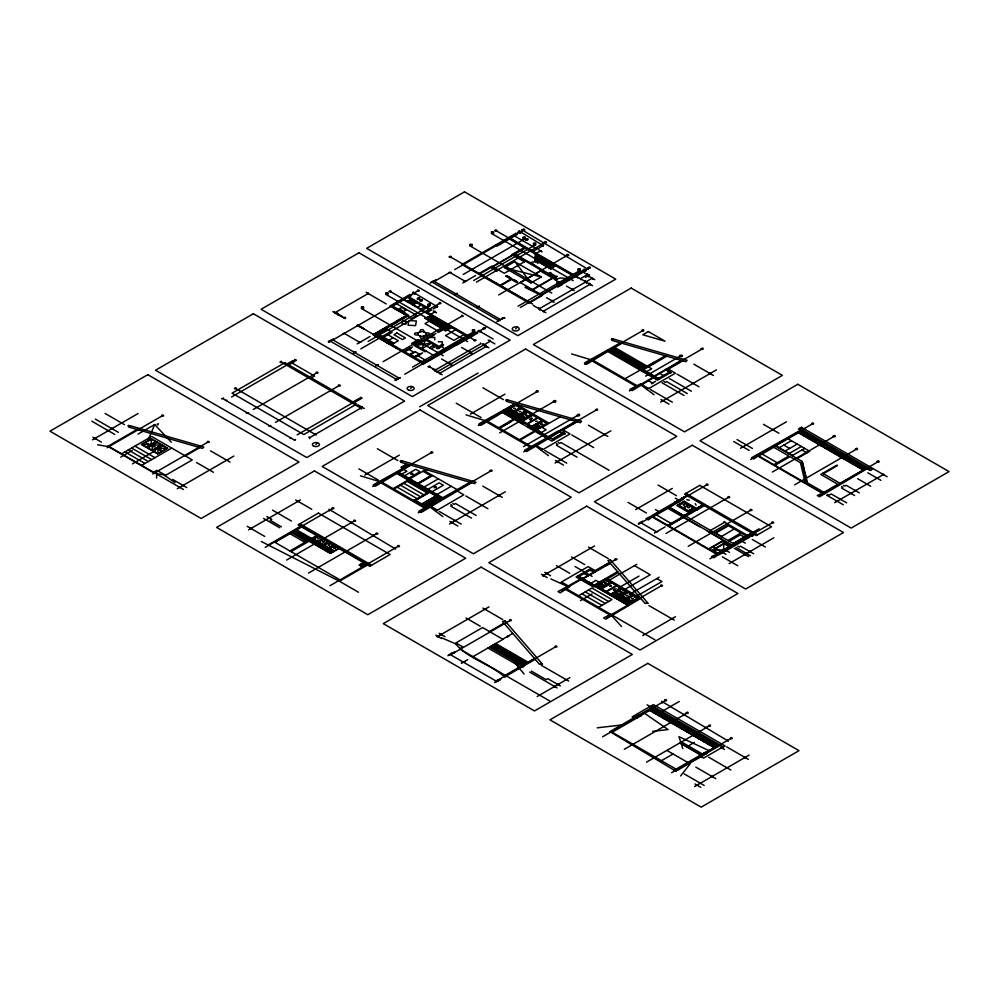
<?xml version="1.0" encoding="UTF-8"?>
<svg xmlns="http://www.w3.org/2000/svg" width="999" height="999" viewBox="0 0 999 999"><rect width="100%" height="100%" fill="white"/><g stroke="black" fill="none" stroke-linecap="round" stroke-linejoin="round"><path stroke-width="1.5" d="M156.581 478.084L156.793 472.689M328.621 549.1L328.459 551.898L332.892 551.56L328.621 549.1L326.111 550.549L330.382 553.009L332.892 551.56M151.373 439.135L151.024 444.318L142.058 444.518L146.366 447.003L155.682 441.62L151.373 439.135L142.058 444.518M152.073 450.287L152.422 445.117L161.388 444.917L157.08 442.432L147.765 447.802L152.073 450.287L161.388 444.917M157.767 453.583L158.117 448.401L167.083 448.201L162.775 445.716L153.459 451.098L157.767 453.583L167.083 448.201M499.85 652.534L500.274 646.515M317.744 542.819L317.545 545.604L321.94 545.242L317.744 542.819L315.259 544.293M323.201 545.966L322.989 548.751L327.397 548.389L323.201 545.966L320.691 547.415L324.887 549.837L327.397 548.389M621.153 596.49L620.953 599.275L625.362 598.925L621.153 596.49L618.643 597.951L622.839 600.374L625.362 598.925M626.573 599.625L626.373 602.409L630.781 602.047L626.573 599.625L624.063 601.073L628.259 603.496L630.781 602.047M724.088 543.718L723.388 549.9L712.824 550.224L724.088 543.718L729.095 546.603L717.831 553.109M312.462 539.772L312.1 542.457L316.458 542.082L312.462 539.772L309.952 541.221L313.948 543.531M508.628 409.453L508.216 412.112L512.824 411.875L508.628 409.453L506.118 410.901L510.314 413.324L512.824 411.875M514.048 412.575L513.636 415.247L518.244 414.997L514.048 412.575L511.538 414.023L515.734 416.458L518.244 414.997M494.567 649.487L495.541 643.793M520.616 416.371L519.867 418.843L524.15 418.419L520.616 416.371L518.106 417.819L521.64 419.867L524.15 418.419M536.188 425.362L535.439 427.834L539.722 427.397L536.188 425.362L533.666 426.81L537.212 428.858L539.722 427.397M599.687 584.103L598.938 586.575L603.221 586.138L599.687 584.103L597.165 585.551L600.699 587.587L603.221 586.138M615.247 593.081L614.497 595.554L618.781 595.129L615.247 593.081L612.737 594.542L616.271 596.578L618.781 595.129M441.908 350.886A5.245 3.034 0 0 0 441.908 346.391L437.674 348.838L436.338 348.064L437.999 347.103L425.499 339.885L421.953 348.663L431.331 343.256L416.108 345.292L434.927 356.156L422.465 363.349M148.414 439.385L154.658 424.525L171.328 442.207M364.623 563.286L364.086 564.26L360.464 565.059L361.576 565.709L365.197 563.623M680.619 775.936L690.034 764.01M315.909 444.555L317.395 442.707M410.651 388.424L412.15 386.576M515.721 328.921L517.22 327.06M128.584 425.237L127.959 425.949L129.196 426.298M400.774 460.489L400.162 461.201L401.386 461.55M506.343 399.538L505.731 400.249L506.955 400.599M611.912 338.586L611.301 339.298L612.524 339.66M525.162 238.286L524.675 237.238L523.051 237.824L527.722 239.41L525.998 239.822L525.749 238.749M580.069 269.992C579.857 267.22 576.236 270.941 580.319 270.254L518.106 306.169M236.239 388.761C236.713 385.889 231.905 389.598 236.239 388.761L316.159 434.965M281.83 362.437C282.168 359.515 277.61 363.349 281.83 362.437L361.75 408.641M420.129 299.737L420.492 300.799L422.177 300.274L417.495 298.689L419.18 298.214L419.493 299.3M429.945 305.344C430.494 302.535 425.736 306.056 430.294 305.544L368.082 341.458M535.514 244.393C535.864 241.583 531.318 245.13 535.864 244.593L473.651 280.507M474.4 331.006C474.825 328.196 470.167 331.68 474.75 331.206L412.537 367.12M474.163 339.91C473.151 342.557 478.946 339.285 474.163 339.91L390.372 291.546M396.715 321.166L401.336 318.968L396.715 321.166M466.471 484.79L470.467 482.48M572.04 423.838L576.448 421.778M677.609 362.887L681.605 360.589M466.895 485.027L470.879 482.729M678.034 363.124L681.181 360.826M467.245 485.227L471.603 482.704L470.104 482.28L418.868 511.226L421.091 512.512L467.245 485.227L466.121 484.577M520.129 440.084L535.139 431.418L551.885 441.083L565.097 433.454L562.362 430.294L577.172 421.765M682.742 360.814L668.006 369.33L670.779 372.527L657.529 380.182L606.93 350.974L608.666 349.975L641.745 369.068M579.083 576.448L589.547 570.367L595.117 571.977L610.302 563.249L609.178 562.599L594.805 570.866L589.31 569.293L576.061 576.947L593.606 587.075L607.504 579.058M609.939 563.036L605.956 564.86L609.527 562.799M92.532 439.822L138.137 413.486M334.865 312.774L368.219 293.519M137.088 429.47L107.58 446.503L97.615 444.767M107.118 447.664L161.95 415.996C166.421 416.683 160.752 413.199 162.063 416.059M138.087 434.09L154.658 424.525M361.638 308.192C361.114 305.394 365.934 308.841 361.288 308.391L443.244 355.706M386.039 294.093C385.764 291.258 390.159 294.842 385.701 294.293L467.657 341.621M470.179 245.579C469.817 242.72 474.25 246.303 469.78 245.754L551.735 293.069M491.608 233.142C491.096 230.344 495.916 233.803 491.271 233.341L573.226 280.669M121.616 453.808L151.636 436.476L192.258 459.927L165.572 475.337L156.88 470.317L153.134 472.49M120.767 457.092L132.243 450.462M221.528 398.788L223.676 398.027M287.125 363.961L292.969 360.589L294.63 361.551L288.798 364.922M231.556 397.003L294.63 360.589C299.113 361.276 293.431 357.792 294.742 360.651M412.425 293.069L413.549 292.42M495.217 245.255L461.863 264.523L529.145 303.034L542.482 295.342L520.379 282.58L540.397 271.016L552.072 277.759M517.819 232.218L519.48 231.268M328.309 341.945L333.404 339.011M430.132 283.167L436.201 279.658M328.746 342.345L417.57 291.059C422.065 291.708 416.483 288.311 417.619 291.096M498.788 319.443L499.925 319.268L434.315 281.393L449.825 272.44L465.384 281.431M454.745 269.593L523.126 230.107C527.572 230.794 522.24 227.273 523.126 230.107M414.086 294.031L415.222 293.381M519.492 233.192L521.153 232.23M393.931 308.042L404.495 314.136M394.205 308.204L395.329 307.555M407.03 301.636L410.989 299.35M410.352 302.972L412.637 301.648L415.01 303.009L412.712 304.345M132.48 463.861L155.307 450.674M399.038 310.989L400.149 310.352M399.388 311.188L400.499 310.552M463.199 274.475L525.399 238.549M412.874 305.007L416.833 302.722M141.671 465.384L171.691 448.052M404.22 313.973L405.332 313.336M417.033 307.417L421.004 305.132M357.192 343.893L370.08 336.451M462.762 282.942L475.649 275.499M478.546 273.826L491.895 266.121L504.32 273.301L524.413 261.788M525.249 246.865L511.9 254.57L524.338 261.75M374.3 334.265L385.489 327.797M386.675 327.272L391.121 324.712M396.928 321.278L401.198 318.818M402.235 318.294L406.68 315.721M375.212 334.141L379.682 331.556M380.631 331.006L385.102 328.421M387.088 327.272L391.121 324.95M391.745 324.425L401.885 318.731M402.659 318.294L406.68 315.959M375.212 334.378L380.207 331.493M380.631 331.256L386.188 328.209M387.088 327.522L391.533 324.95M392.232 324.388L397.053 322.078L392.02 324.263M402.659 318.531L407.105 315.959M375 334.665L374.65 334.066M392.582 324.425L396.853 321.965M492.869 266.683L512.874 255.132M374.088 335.427L408.841 315.359L392.719 306.056L407.654 297.427L429.333 309.94L425.237 312.312L468.044 337.025L442.769 350.986M424.338 307.055L419.892 309.628L424.862 312.487M253.247 409.528L316.308 373.114C320.679 373.838 315.672 370.292 316.308 373.114M353.334 353.184L355.819 351.748M360.814 348.863L439.248 303.584C443.706 304.258 438.311 300.736 439.298 303.609M454.707 294.655L457.192 293.219M476.436 282.118L544.817 242.632C549.313 243.269 543.868 239.872 544.817 242.632M311.313 377.922L314.585 376.036L292.07 363.037M496.79 271.041L497.49 270.642L491.471 267.17L513.711 254.333L553.883 277.522L531.643 290.359L525.661 286.913L524.975 287.312L541.096 295.342M382.492 337.862L392.083 332.317L386.663 329.195L377.073 334.727L392.919 343.881L398.339 340.746L387.912 334.727M504.333 267.582L514.647 261.638M433.229 308.978L437.737 306.381M533.041 251.361L537.137 249.001L514.622 236.001M539.16 247.827L543.668 245.23M152.697 473.976L207.542 442.32C212.138 442.932 206.318 439.622 207.655 442.382M185.352 455.944L199.825 447.577M430.956 314.148L435.464 311.538M536.538 253.197L541.033 250.599M425.399 318.506L430.681 315.459M535.389 255.007L536.251 254.508M387.699 340.871L393.119 337.737M426.785 319.305L432.067 316.258M535.389 256.606L537.637 255.307M428.184 320.105L433.466 317.058M535.252 258.291L539.035 256.106M429.57 320.916L434.852 317.857M535.252 259.902L540.422 256.918M389.997 344.368C392.982 344.705 385.651 343.181 385.139 341.396M107.855 446.341L154.745 473.414L164.96 474.975M430.956 321.715L436.238 318.669M536.525 260.764L541.808 257.717M432.355 322.515L437.637 319.468M537.924 261.563L543.206 258.516M533.803 264.648L514.822 254.171L525.249 248.152L573.613 276.074L562.499 282.492L561.8 282.093M433.741 323.314L439.023 320.267M544.592 259.315L538.111 262.962L537.412 262.562L535.252 260.826L535.252 257.692L534.278 257.692L535.389 257.055L535.389 254.008M435.127 324.126L440.409 321.066M540.696 263.174L545.978 260.127M395.741 347.914L396.853 347.277M436.526 324.925L441.808 321.878M542.095 263.973L547.377 260.926M437.912 325.724L443.194 322.677M543.481 264.772L548.763 261.726M439.298 326.523L444.58 323.476M544.867 265.584L550.149 262.525M275.487 422.365L338.549 385.951C343.082 386.563 337.425 383.166 338.611 385.976M440.696 327.335L445.966 324.275M546.266 266.383L551.535 263.336M375.562 366.021L378.059 364.585M383.054 361.7L461.488 316.421C465.834 317.158 460.664 313.536 461.488 316.421M476.935 307.492L479.433 306.056M498.663 294.955L567.045 255.469C571.69 256.006 565.809 252.722 567.17 255.532M442.082 328.134L447.365 325.087M547.652 267.183L552.934 264.136M443.269 328.821L437.712 332.03L438.399 332.43L443.269 329.62L445.666 331.006L451.648 327.56M408.404 349.35L412.575 346.94M431.805 335.839L435.964 333.429M443.469 328.933L448.751 325.886M549.038 267.982L554.32 264.935M416.108 345.292L425.499 339.885M434.765 339.772L434.765 337.4L429.52 337.55L426.61 339.235L439.11 346.466L442.307 344.131L443.656 344.905L438.374 348.439M444.855 329.732L450.137 326.685M550.424 268.793L555.706 265.734M450.949 327.16L445.666 330.207L424.712 318.107M530.919 282.942L541.233 276.985L515.209 261.963L530.919 282.942L504.895 267.907L541.233 276.985M177.273 488.736L233.866 456.056M409.465 354.558L413.636 352.16L408.941 349.438M455.544 329.807L445.529 335.577L453.871 340.397L463.873 334.615M417.619 355.632L422.627 352.747M426.173 351.099L425.05 351.748L414.31 345.542L433.541 334.44L434.228 334.84L430.631 337.4M532.504 289.573L552.522 278.022M556.793 279.208L554.994 279.77L560.826 283.142L566.808 279.208A7.08 4.083 0 0 0 556.793 279.208L554.57 277.922L557.355 276.323L554.57 277.123L548.738 273.751L550.824 272.54L548.039 273.351L530.531 262.762A5.107 2.947 0 0 1 537.762 262.762M556.78 282.729L558.453 281.768L558.453 282.442M419.967 361.9L421.079 361.263M353.009 401.998L358.853 398.626L359.965 399.263L354.121 402.634M297.165 434.89L360.239 398.476C364.81 399.051 359.116 395.704 360.289 398.501M434.365 355.831L442.07 351.386M448.826 347.889L453.821 345.005M478.034 330.944L479.158 330.294M558.728 284.365L559.715 283.791M582.33 270.729L584.552 269.443M437.412 354.47L439.423 353.321M440.809 352.522L442.432 351.573M443.119 351.186L448.126 348.289M437.837 354.47L442.432 351.823M443.544 351.186L448.126 348.539M449.238 347.889L454.245 345.242M541.371 294.693L561.113 283.304M437.837 354.707L439.835 353.559M441.221 352.759L442.844 351.823M443.544 351.423L448.539 348.539M557.779 285.539L560.027 286.001M404.745 374.225L483.166 328.946C487.537 329.67 482.529 326.111 483.166 328.946M484.003 328.459L485.689 327.485M520.354 307.467L588.736 267.994C593.294 268.606 587.499 265.272 588.848 268.044M560.839 284.603L562.112 284.802M395.03 380.469L400.112 377.535M456.655 344.892L423.576 363.986L372.977 334.777L406.618 315.359L389.935 306.056L409.952 294.493L411.613 295.454L409.041 296.94L431.568 309.94L427.46 312.312L468.881 336.226L475.911 332.168L477.584 333.129L457.205 344.892L456.381 344.418M496.84 321.69L502.909 318.182L505.019 318.057M479.695 331.918L480.831 331.256M501.91 319.093L504.395 317.657M557.642 286.913L561.376 284.752M584.003 271.691L586.226 270.404M222.665 398.613L294.393 440.022L295.404 439.435M585.476 277.322L589.547 274.975M309.39 437.799L362.212 407.305L361.825 406.468M539.173 308.828L592.245 278.197L592.707 279.208M437.187 371.853L490.259 341.208L489.785 340.209M543.344 311.238L590.047 284.278M439.697 373.301L486.388 346.328M419.717 406.743L478.109 373.027M248.551 529.895L300.474 499.912M364.772 475.087L399.35 455.119M470.342 414.135L504.92 394.18M268.194 544.992L300.562 526.311M265.197 547.365L332.18 508.691C336.638 509.365 331.268 505.831 332.23 508.728M274.987 542.357L301.673 526.948M409.328 464.735L373.276 484.902L375.499 486.188L410.814 465.159M514.897 403.783L478.846 423.963L481.068 425.237L515.472 404.732M620.466 342.832L584.415 363.012L586.638 364.298L607.767 351.448M504.133 410.239L514.572 404.22M504.308 410.339L507.654 408.404M508.079 408.166L514.747 404.32M372.689 486.525L431.093 452.809C435.651 453.396 429.87 450.062 431.206 452.872M478.259 425.586L536.975 391.683M584.652 364.16L643.044 330.444M504.832 410.639L515.272 404.62M607.492 351.298L609.015 350.412M516.383 404.208L548.426 422.864L536.313 429.857M609.502 350.449L621.952 343.269M516.458 404.408L505.344 410.939M401.698 474.038L406.918 471.266L403.571 469.343M510.352 413.823L513.698 411.9L508.691 409.003M520.754 407.829L514.085 411.675L509.078 408.791M510.764 414.073L514.11 412.137L519.118 415.022M521.166 408.067L514.497 411.913L519.505 414.81M404.645 475.736L415.759 469.318L419.93 471.715L408.816 478.134M515.084 417.357L526.211 410.939M515.509 417.594L526.623 411.176L514.36 404.096M409.927 478.783L425.949 469.53M393.156 488.673L408.166 480.007L396.628 473.351M498.726 427.734L513.736 419.068L502.197 412.4M426.873 469.805L424.8 471.004L457.23 489.722M393.843 489.085L407.192 481.381L427.21 492.932L414.835 500.074M499.413 428.134L514.423 419.468L534.44 431.019L519.43 439.685M516.545 418.194L527.672 411.775L547.652 423.314M499.9 428.146L511.188 421.615M289.922 550.973L316.608 535.576M291.109 551.585L317.719 536.213M318.182 536.475L313.723 539.048L317.719 541.358M499.7 432.842L553.671 401.685C558.191 402.285 552.684 398.863 553.671 401.685M520.991 420.766L532.117 414.348M521.553 421.079L532.667 414.66M417.757 483.304L430.831 475.761L422.989 471.241M314.011 543.568L316.521 542.107M317.769 541.396L322.227 538.823M418.106 483.504L429.233 477.085M314.011 544.043L317.357 542.107L312.425 539.26M322.652 539.06L317.782 541.87L312.849 539.023M418.456 483.703L432.629 475.524M286.601 560.039L353.858 521.216C358.404 521.79 352.784 518.406 353.908 521.241M314.423 544.28L317.769 542.357M323.077 539.298L318.194 542.12L334.141 551.323M323.389 539.485L318.931 542.057L323.201 544.517L327.66 541.945M527.022 424.238L538.136 417.819M321.94 545.242L319.43 546.69L315.234 544.268M319.43 547.177L322.777 545.242M323.201 545.004L328.072 542.195M424.15 487L438.336 478.821M319.842 547.415L323.201 545.479M323.614 545.242L328.496 542.432M328.808 542.619L324.35 545.179L328.621 547.652L333.079 545.079M531.555 426.86L542.682 420.442M532.117 427.185L543.231 420.766M428.034 489.235L439.16 482.817L443.331 485.227L432.205 491.645M324.85 550.299L328.196 548.376M328.621 548.126L333.491 545.317M325.262 550.549L328.621 548.613M329.033 548.376L333.916 545.566M334.328 545.804L329.87 548.376L334.141 550.836L338.599 548.264M413.449 500.399L414.423 499.837L427.06 507.13M624.999 378.733L653.821 362.4M642.232 369.106L646.528 366.308M653.396 362.649L665.297 355.781M415.184 500.274L426.86 493.531M414.56 501.036L415.247 500.636L426.785 507.292M415.534 500.474L429.57 492.37L441.108 499.025M542.02 427.372L560.214 416.87M647.926 366.221L653.758 362.849M648.551 366.109L653.558 363.211M648.339 366.471L654.183 363.099M643.381 369.767L666.795 356.206M339.023 548.513L330.382 553.496L309.078 541.196M646.515 371.578L651.723 368.806L648.388 366.883M437.075 494.455L451.248 486.276M421.79 504.083L435.826 495.979M523.551 446.615L577.522 415.459C582.08 416.046 576.448 412.649 577.572 415.484M645.616 376.148L680.032 356.268C684.49 356.918 679.183 353.434 680.032 356.268M308.554 573.039L376.099 534.053C380.457 534.777 375.449 531.218 376.099 534.053M548.151 436.688L557.954 431.031L562.187 433.479L552.385 439.135M548.613 436.963L524.438 450.274L526.66 451.56L559.465 431.98M654.32 376.086L681.243 360.377L682.367 361.026M523.763 451.86L596.266 410.002M418.281 512.849L490.771 470.991M572.664 423.713L575.824 421.89M629.42 390.946L701.91 349.101M653.358 377.772L632.23 390.609L630.007 389.323L640.571 383.878L648.738 388.586L675.424 373.176L668.381 369.118M552.709 439.323L563.211 433.266L559.103 430.894L575.674 421.328L576.798 421.978M658.366 378.421L668.731 372.44L665.933 369.218M651.398 383.716L655.581 381.306M565.397 433.766L564.56 433.766M671.278 372.714L670.454 372.714M540.846 449.987L542.395 449.088M646.478 389.098L648.051 388.186M435.739 511.126L463.823 494.817L457.23 491.008M363.386 562.574L359.078 565.059L361.576 566.508L365.884 564.023M363.723 562.774L359.765 565.059L361.576 566.108L365.547 563.823M360.464 565.059L364.073 562.974M329.97 585.714L397.777 546.565C402.185 547.29 396.978 543.756 397.777 546.565M261.263 541.47L339.423 581.231L367.557 564.984M449.5 524.013L505.294 491.795M555.069 463.061L610.864 430.844M660.639 402.11L716.433 369.892M740.509 448.301L786.388 421.815M635.651 509.59L672.315 488.424M437.112 636.838L488.986 606.893M542.682 575.899L594.555 545.941M682.092 498.151L683.716 497.215M683.403 497.552L683.778 496.84M638.274 523.776L642.869 521.116M651.947 515.871L646.116 518.606L648.339 519.892L652.222 516.995L716.72 554.233L711.713 556.48L713.935 557.767L718.668 554.395M676.673 501.76L677.484 501.298L676.773 500.886M681.693 498.701L687.012 495.629M800.486 430.282L751.685 457.654L753.908 458.941L757.791 456.043L822.289 493.281L817.282 495.529L819.505 496.815L867.07 468.718M800.736 429.982L802.909 428.721M638.823 524.1L643.431 521.441M644.293 520.941L706.368 485.102C710.751 485.801 705.569 482.217 706.368 485.102M750.699 459.503L812.774 423.663M667.532 508.166L669.055 507.28M667.807 508.329L653.346 516.683L651.673 515.709L681.418 498.538L683.079 499.5L669.542 507.33M801.598 430.919L775.449 446.016L802.434 461.6L800.486 462.724L789.972 456.655L774.962 465.322M758.765 455.969L775.724 446.178M798.938 433.017L802.085 431.193M802.509 431.443L799.774 433.017L803.109 434.94L805.843 433.366M678.046 505.332L683.878 501.96M778.783 447.939L791.358 440.684M803.109 435.427L806.255 433.603M803.808 435.826L806.955 434.003M807.367 434.253L804.632 435.826L807.966 437.749L810.701 436.176M683.166 508.291L688.998 504.92M784.627 451.311L797.202 444.056M807.966 438.236L811.126 436.413M808.666 438.636L811.812 436.813M812.237 437.062L809.502 438.636L812.836 440.559L815.571 438.986M441.733 637.849L455.606 643.831L456.506 643.306M560.576 583.304L562.15 582.392M688.299 511.251L694.13 507.879M788.798 453.721L801.373 446.453M812.836 441.046L815.983 439.223M681.231 517.257L702.846 504.77M654.395 533.079L665.047 526.923M667.794 525.349L684.752 515.559L734.515 544.28M684.964 515.434L696.078 509.003M703.134 504.932L696.578 508.404M685.814 515.259L695.941 509.415M813.536 441.446L816.683 439.622M773.85 464.672L788.86 456.006L773.775 447.302M668.493 525.749L683.503 517.082L723.95 540.434L708.94 549.1M685.526 515.746L696.64 509.328M817.095 439.86L814.36 441.446L817.706 443.369L820.429 441.795M668.768 525.911L682.117 518.206A1.961 1.136 0 0 1 684.889 518.206L699.625 526.71M685.888 516.208L697.202 509.652M704.245 505.581L697.477 509.815L695.804 508.841M792.132 455.644L804.707 448.389M489.473 631.53L503.908 623.189M447.902 655.706L454.42 651.947M580.194 579.333L558.016 591.57L560.239 592.857L569.692 586.75L561.463 582.005L588.149 566.595L595.179 570.654M452.147 653.895L454.97 652.272M455.631 651.885L509.69 620.679C514.185 621.278 508.753 617.894 509.69 620.679M561.201 590.933L615.259 559.727C619.817 560.352 614.123 556.93 615.372 559.79M583.041 578.733L595.129 571.99M610.302 563.249L606.318 565.546L605.182 564.897M817.706 443.856L820.853 442.033M818.119 444.093L821.265 442.27M665.971 533.454L728.046 497.614C732.467 498.339 727.16 494.817 728.046 497.614M772.377 472.028L834.452 436.188M797.127 458.541L809.714 451.273L788.024 438.761M820.753 445.616L823.913 443.793M821.178 445.854L824.325 444.031M824.737 444.28L822.002 445.854L825.349 447.777L828.071 446.203M591.046 583.354L595.841 580.344L599.175 582.267M825.349 448.264L828.496 446.441M826.036 448.663L829.182 446.84M829.607 447.09L826.872 448.663L830.206 450.586L832.941 449.013M802.771 463.012L801.71 463.623L803.233 464.51M594.168 585.152L617.569 571.64M803.096 464.423L802.035 465.034L803.571 465.921M599.862 582.28L605.694 578.908M600.486 582.155L605.494 579.27M600.274 582.517L606.118 579.145M502.722 639.185L512.649 633.453M595.279 585.801L599.85 583.154L604.507 585.926M600.624 582.717L606.455 579.345M618.306 572.502L607.23 578.896L639.822 597.714M461.351 663.348L467.757 659.652M472.989 656.668L502.997 639.348L482.567 627.547L455.894 642.944L462.912 647.002L459.577 648.925L549.45 700.811M506.905 637.087L508.741 636.026M803.433 465.846L802.372 466.458L803.895 467.332M578.596 595.741L591.932 588.036L611.95 599.587L598.601 607.292M830.206 451.073L833.353 449.25M830.906 451.473L834.053 449.65M803.758 467.257L802.697 467.869L804.22 468.756M834.465 449.9L831.742 451.473L835.077 453.396L837.811 451.823M606.805 581.63L636.813 564.298M804.083 468.668L803.021 469.28L804.557 470.167M804.42 470.079L803.358 470.691L804.882 471.578L803.683 472.115L805.219 472.989M600.062 588.486L611.176 582.067M580.494 600.611L591.982 593.993M600.611 588.811L611.738 582.392M835.077 453.883L838.223 452.06M835.763 454.283L838.923 452.46M839.335 452.697L836.6 454.283L839.934 456.206L842.669 454.632M805.082 472.914L804.02 473.526L805.544 474.413M805.406 474.325L804.345 474.937L805.881 475.824M805.731 475.749L804.682 476.361L806.205 477.235M839.934 456.693L843.094 454.87M606.081 591.97L617.207 585.551M840.359 456.93L843.506 455.107M806.068 477.16L805.007 477.772L806.53 478.658M688.211 546.291L750.286 510.452C754.857 511.013 749.113 507.692 750.336 510.489M794.617 484.865L856.692 449.026M806.393 478.571L805.331 479.183L806.867 480.069M618.144 588.136L639.048 576.073M842.994 458.454L846.141 456.63M714.735 532.867L728.908 524.675L748.688 536.101L752.896 533.666M806.73 479.982L805.669 480.594L807.192 481.481M843.406 458.691L846.565 456.88M715.421 533.266L728.483 525.724L746.465 536.101L733.403 543.643M846.977 457.117L844.242 458.691L847.577 460.614L850.311 459.041M610.626 594.592L621.74 588.174M804.944 482.629L807.055 481.406M611.176 594.904L622.302 588.486M823.401 473.701L837.574 465.522L836.887 465.122L820.766 474.425L837.861 484.29L822.839 492.957M622.589 590.734L650.249 574.762L634.477 565.646M847.577 461.101L850.736 459.278M848.276 461.501L851.423 459.677M851.847 459.927L849.113 461.501L852.447 463.424L855.181 461.85M615.634 597.477L626.748 591.058L605.344 578.708M721.266 536.638L734.19 529.008M616.67 598.076L627.784 591.658L639.01 598.139M617.769 597.926L628.209 591.895M852.447 463.911L855.594 462.087M853.134 464.31L856.293 462.487M856.705 462.737L853.97 464.31L857.304 466.233L860.039 464.66M629.195 594.542L659.19 577.222M708.653 548.938L722.002 541.233A1.961 1.136 0 0 0 722.002 539.622L707.267 531.118M622.777 600.811L626.123 598.876M626.535 598.638L633.179 594.805M727.934 540.484L740.996 532.942M623.189 601.048L626.535 599.125M626.96 598.876L633.591 595.054M711.438 550.536L724.088 543.244L729.919 546.603M857.304 466.72L860.464 464.897M729.27 541.258L740.396 534.84L744.28 537.087L733.166 543.506M858.004 467.12L861.15 465.297M861.575 465.546L858.84 467.12L862.174 469.043L864.909 467.47M634.328 597.514L662 581.543L656.855 578.571M628.196 603.945L638.636 597.914M505.257 675.312L534.453 658.453M610.839 614.36L603.608 617.894L605.831 619.168L640.759 598.364M627.384 604.807L640.022 597.514M747.577 535.452L759.115 528.796M734.715 543.281L744.73 537.499M862.174 469.53L865.321 467.707M497.727 680.219L500.561 678.583M501.223 678.209L555.269 647.002C559.665 647.689 554.433 644.168 555.269 647.002M606.793 617.257L660.839 586.051C665.322 586.65 659.852 583.241 660.839 586.051M735.339 543.156L744.517 537.862M749.837 534.627L750.649 534.165M735.139 543.518L745.142 537.737M862.587 469.767L865.746 467.944M717.27 553.908L730.619 546.203M494.705 682.617L501.111 678.908M506.381 675.948L535.189 659.315M866.233 468.231L840.084 483.329L822.701 473.301M506.655 676.111L504.932 677.11C490.022 663.873 468.456 659.015 455.606 643.831M709.889 558.816L771.965 522.976C776.435 523.613 771.091 520.142 771.965 522.976M819.018 495.816L878.371 461.538M751.173 535.402L751.985 534.94L749.837 533.691M748.688 537.375L754.008 534.315M751.785 535.751L753.021 535.539M750.761 536.5L752.372 535.576M729.108 563.623L773.838 537.787M834.677 502.672L883.353 474.562M537.175 696.528L569.867 677.659M642.744 635.576L675.436 616.708M637.687 715.596L639.522 714.535M637.337 716.033L652.522 707.267L719.305 745.816L704.12 754.595M602.622 736.787L664.697 700.961M609.889 731.63L611.9 732.08M638.586 716.758L653.783 707.991M612.187 732.242L638.798 716.87L637.125 715.908L610.514 731.28L677.784 770.117L704.395 754.745L702.734 753.783L676.123 769.155M639.348 716.558L641.183 715.496M650.099 710.676L654.258 708.266M654.258 713.086L658.428 710.676M654.957 713.486L659.128 711.076M659.702 712.762L679.27 701.473M659.128 715.883L663.299 713.486M659.827 716.295L663.998 713.885M663.998 718.693L668.156 716.295M664.685 719.093L668.855 716.695M668.855 721.503L673.026 719.093M669.28 721.753L673.438 719.342M624.313 749.312L686.388 713.473M672.052 723.351L676.223 720.941M672.464 723.588L676.635 721.178M676.635 725.998L680.806 723.588M677.334 726.398L681.505 723.988M681.505 728.808L685.676 726.398M682.192 729.208L686.363 726.797M686.363 731.618L690.534 729.208M687.062 732.017L691.233 729.607M691.233 734.427L695.404 732.017M691.645 734.665L695.816 732.255M646.54 762.15L708.616 726.31M694.143 736.113L698.313 733.703M694.567 736.35L698.738 733.94M698.738 738.761L702.909 736.35M661.45 760.689L673.064 753.983M699.425 739.16L703.596 736.75M687.025 746.665L688.786 745.654M689.672 745.142L694.355 742.432M703.596 741.57L707.767 739.16M704.295 741.97L708.466 739.56M708.466 744.367L712.637 741.97M709.165 744.779L713.323 742.369M713.323 747.177L717.494 744.779M703.508 753.258L705.344 752.197M713.748 747.427L717.919 745.017M674.525 770.391L676.398 769.317M703.009 753.945L718.194 745.179M671.628 772.714L730.544 738.686C735.064 739.285 729.607 735.901 730.544 738.686M675.636 771.028L677.509 769.954M705.182 754.22L707.017 753.159M723.064 746.865L703.571 758.116L701.073 756.68M694.63 786.563L749.088 755.119M158.529 423.788L157.13 424.2L157.842 425.012M648.214 603.471L646.365 603.121M542.519 664.223L540.684 663.873M448.676 272.615L450.961 272.265M432.617 281.243L433.753 281.069M434.315 281.393L435.452 281.219M430.881 282.242L433.166 281.893M464.248 281.606L466.521 281.256M454.857 294.093L457.13 293.731M477.097 306.93L479.37 306.568M343.107 333.566L345.392 333.216M331.243 339.772L332.38 339.598L399.101 378.122L400.237 377.947M332.942 339.922L334.078 339.747M328.521 341.208L331.443 340.759M501.773 318.356L502.909 318.182M497.602 320.766L499.875 320.417M358.678 342.557L360.951 342.207M353.484 352.61L355.756 352.26M375.724 365.459L377.997 365.097M225.724 400.374L226.86 400.199M397.415 377.972L398.551 377.797M395.242 379.732L398.151 379.283M246.266 413.074L248.539 412.724M268.506 425.911L270.779 425.562M290.197 438.436L291.333 438.261M294.393 440.022L295.529 439.847M681.768 497.864L684.327 497.664M674.862 501.848L678.808 502.46M639.31 522.689L640.446 522.514L656.568 531.818M641.008 522.839L642.145 522.664M655.431 532.005L657.717 531.643M747.926 534.777L749.063 534.59M750.174 535.239L751.31 535.064M750.149 536.051L751.285 535.876M752.709 535.864L749.337 534.752M506.818 636.513L508.553 636.45M451.086 653.246L454.245 653.171M448.588 654.695L451.511 654.245M461.938 662.399L464.847 661.95M497.24 679.894L500.387 679.807M495.292 681.655L498.201 681.206M637.874 715.172L638.885 715.222M638.811 715.184L639.535 715.072M639.335 716.021L640.059 715.908M640.996 715.908L639.997 715.858M633.828 717.507L636.95 718.244M703.696 752.834L704.707 752.884M704.632 752.846L705.369 752.734M705.157 753.683L705.893 753.571M706.83 753.571L705.818 753.533M699.45 755.394L702.572 756.143M597.252 727.809L621.328 725.037M652.734 731.343L668.106 729.57L645.004 713.611M505.419 655.744L515.284 655.182M500.137 652.697L510.551 652.459M517.007 662.437L527.422 662.2M524.4 423.339L521.453 423.339L521.066 421.416L518.119 421.416L517.732 419.48L514.385 419.255L514.398 417.557L511.051 417.332L511.051 415.634L507.717 415.409L507.717 413.711L504.657 413.549L504.383 411.775M491.271 231.98L493.618 231.98L493.618 233.341M525.399 237.188L523.039 237.188L523.039 238.549M525.399 239.91L527.759 239.91L527.759 238.549M535.864 243.232L533.503 243.232L533.503 244.593M469.78 244.393L472.14 244.393L472.14 245.754M536.388 258.316L537.574 257.63M580.319 268.893L577.959 268.893L577.959 270.254M557.28 281.768L558.453 281.768M385.701 292.932L388.049 292.932L388.049 294.293M419.83 298.139L417.47 298.139L417.47 299.5M419.83 300.861L422.19 300.861L422.19 299.5M430.294 304.183L427.934 304.183L427.934 305.544M361.288 307.03L363.648 307.03L363.648 308.391M444.955 328.259L447.302 328.259L447.302 326.898M474.75 329.845L472.39 329.845L472.39 331.206M418.281 332.904L416.258 332.904A1.773 1.024 0 0 0 414.498 333.928A1.773 1.024 0 0 0 416.258 334.952L418.281 334.952M425.736 332.904L427.759 332.904A1.773 1.024 0 0 1 429.533 333.928A1.773 1.024 0 0 1 427.759 334.952L425.736 334.952M438.186 341.745L442.307 341.745L442.307 344.131M679.695 356.468L682.042 356.468L682.042 355.107M553.321 401.885L555.681 401.885L555.681 400.524M513.986 408.416L515.322 408.416M513.711 408.579L515.047 408.579M508.778 411.426L510.114 411.426M508.503 411.576L509.827 411.576M519.13 411.7L520.741 411.538M514.198 414.548L515.534 414.548M513.923 414.71L515.259 414.71M525.574 415.184L526.91 415.184M525.299 415.347L526.635 415.347M577.172 415.659L579.532 415.659L579.532 414.298M520.891 417.857L522.227 417.857M520.616 418.019L521.953 418.019M531.031 418.331L532.367 418.331M530.756 418.494L532.08 418.494M530.294 420.03L531.331 419.43M535.651 421.316L537.262 421.153M541.146 424.175L542.482 424.175M540.871 424.338L542.207 424.338M536.463 426.848L537.787 426.848M536.176 427.01L537.512 427.01M802.721 432.854L804.058 432.854M802.434 433.017L803.77 433.017M807.579 435.664L808.915 435.664M807.304 435.826L808.641 435.826M812.449 438.474L813.785 438.474M812.175 438.636L813.498 438.636M817.307 441.283L818.643 441.283M817.032 441.446L818.368 441.446M147.04 443.668L148.376 443.668M146.766 443.818L148.089 443.818M824.674 445.854L826.285 445.691M153.571 446.466L154.907 446.466M153.297 446.628L154.633 446.628M829.819 448.501L831.156 448.501M829.545 448.663L830.881 448.663M159.69 449.925L161.026 449.925M159.415 450.087L160.739 450.087M834.402 451.473L836.013 451.311M839.547 454.12L840.883 454.12M839.272 454.283L840.609 454.283M847.189 458.529L848.526 458.529M846.915 458.691L848.251 458.691M852.06 461.338L853.383 461.338M851.772 461.501L853.109 461.501M856.917 464.148L858.253 464.148M856.643 464.31L857.979 464.31M404.27 466.433L405.606 466.433M403.996 466.595L405.332 466.595M861.787 466.958L863.124 466.958M861.5 467.12L862.836 467.12M410.926 474.35L410.926 473.264L412.812 473.264M434.315 487.862L434.315 486.775L436.201 486.775M683.416 504.657L684.752 504.657M683.141 504.807L684.477 504.807M688.186 507.405L689.522 507.405M687.911 507.567L689.248 507.567M317.507 538.886L319.118 538.723M312.799 541.296L314.136 541.296M312.525 541.458L313.848 541.458M322.989 541.733L324.325 541.733M322.714 541.895L324.051 541.895M318.344 544.492L319.68 544.492M318.069 544.655L319.405 544.655M328.421 544.855L329.745 544.855M328.134 545.017L329.47 545.017M323.801 547.652L325.137 547.652M323.526 547.802L324.862 547.802M333.941 548.051L335.277 548.051M333.666 548.214L335.002 548.214M328.983 550.961L330.594 550.799M362.612 563.985L363.948 563.985M362.337 564.148L363.673 564.148M604.645 582.904L605.981 582.904M604.37 583.066L605.694 583.066M599.949 585.589L601.286 585.589M599.675 585.751L601.011 585.751M610.089 586.051L611.425 586.051M609.815 586.213L611.151 586.213M614.71 589.048L616.333 588.886M613.386 590.072L614.422 589.485M620.204 591.895L621.54 591.895M619.929 592.057L621.266 592.057M615.521 594.58L616.858 594.58M615.247 594.73L616.583 594.73M626.448 595.504L627.784 595.504M626.173 595.654L627.509 595.654M621.765 598.176L623.101 598.176M621.478 598.339L622.814 598.339M631.868 598.626L633.204 598.626M631.593 598.788L632.929 598.788M627.185 601.311L628.521 601.311M626.897 601.46L628.234 601.46M653.87 710.514L655.207 710.514M653.596 710.676L654.932 710.676M658.466 713.486L660.077 713.323M663.598 716.133L664.934 716.133M663.324 716.295L664.66 716.295M668.468 718.943L669.805 718.943M668.194 719.093L669.53 719.093M676.248 723.426L677.584 723.426M675.973 723.588L677.31 723.588M680.831 726.398L682.442 726.236M685.976 729.045L687.312 729.045M685.701 729.208L687.037 729.208M690.559 732.017L692.17 731.855M698.351 736.188L699.675 736.188M698.064 736.35L699.4 736.35M703.209 738.998L704.545 738.998M702.934 739.16L704.27 739.16M708.079 741.807L709.415 741.807M707.791 741.97L709.128 741.97M712.936 744.617L714.273 744.617M712.662 744.779L713.998 744.779M658.641 378.571L655.581 378.421L655.294 376.648L652.247 376.486L651.96 374.725L648.9 374.563L648.626 372.802L645.566 372.639L645.254 370.891L642.195 370.729L641.97 369.293M547.789 436.8L544.73 436.638L544.455 434.877L541.396 434.715L541.108 432.942L538.061 432.779L537.774 431.019L534.715 430.856L534.403 429.108L531.356 428.958L531.068 427.185L528.009 427.023L527.734 425.262M442.22 497.752L439.16 497.589L438.886 495.816L435.826 495.666L435.539 493.893L432.492 493.731L432.205 491.97L429.145 491.808L428.833 490.059L425.786 489.897L425.499 488.136L422.44 487.974L422.165 486.213L419.105 486.051L418.831 484.29L415.884 484.29L415.497 482.355L412.55 482.367L412.162 480.432L408.816 480.207L408.828 478.509L405.482 478.284L405.494 476.585L402.147 476.361L402.147 474.662L399.101 474.5L398.813 472.727M588.873 582.105L585.814 581.942L585.539 580.169L582.479 580.019L582.205 578.246L579.145 578.084L578.871 576.323M594.954 585.938L592.457 585.814L592.182 584.04L589.16 583.866L588.848 582.117M686.725 499.762L689.41 500.199M534.89 247.702L538.748 248.726M571.628 353.933L591.083 359.802M466.058 414.885L485.514 420.754M360.489 475.836L379.945 481.693M550.924 578.983L567.744 586.513M708.878 750.561L678.958 736.65L682.816 748.601M674.263 620.117L648.888 605.569M568.693 681.068L541.321 665.359M450.374 256.893L532.667 304.083M543.094 245.554L518.918 230.931M583.741 272.49L588.798 275.412L588.286 274.313M594.78 279.658L588.111 275.811L588.611 276.898M538.811 249.962L542.145 251.885M510.514 238.361L574.45 275.274L581.505 271.204L583.179 272.165L562.774 283.941L561.113 282.979M576.685 276.561L592.544 285.726M495.941 230.594L577.959 277.934M509.403 238.998L524.138 247.515M536.388 257.63L553.458 267.482M535.252 260.027L551.123 269.193M550.124 272.952L555.968 276.323M552.772 278.159L555.269 279.608M566.533 286.114L574.2 290.534M693.88 364.198L713.411 375.474M874.063 469.193L887.137 476.748M799.799 428.271L871.515 469.68M677.247 362.674L678.383 363.324M798.451 432.742L863.086 470.054M867.831 472.789L880.906 480.344M546.578 297.702L554.183 302.098M493.643 267.994L497.727 270.354M506.68 275.524L510.851 277.934M513.536 279.47L517.707 281.88M526.098 286.725L530.257 289.136M676.997 374.088L699.025 386.813M763.448 424.325L778.895 433.241M857.617 478.696L870.691 486.238M496.715 271.004L490.784 267.57L479.932 273.826L499.962 285.389L510.801 279.133L505.569 276.111L506.256 275.712L517.382 282.13L516.683 282.53L511.451 279.508L500.611 285.764L529.145 302.235M653.146 362.5L654.52 363.299M801.922 449.987L806.93 452.884M647.302 365.859L648.726 366.683M669.355 378.509L691.383 391.221M614.697 347.452L646.952 366.059M659.178 373.114L663.286 375.487M783.928 445.129L789.622 448.426M613.873 347.927L646.116 366.546M613.036 348.414L645.279 367.033M612.2 348.888L644.442 367.507M611.363 349.375L643.618 367.994M687.312 393.569L666.62 381.618L665.259 382.405L663.935 381.63M859.265 492.844L846.19 485.289L844.829 486.076L843.506 485.314M533.229 305.407L545.854 312.687M610.539 349.85L642.782 368.469M776.285 446.016L792.544 455.407M641.957 368.943L659.465 379.058M608.466 350.087L641.545 369.193M801.373 462.212L802.909 463.099M661.987 382.754L684.015 395.479M841.558 486.438L842.881 487.2L841.533 487.987L854.607 495.529M648.363 380.656L652.534 383.067M650.324 389.498L672.339 402.21M737.05 439.572L752.484 448.489M762.112 454.046L777.185 462.749M846.665 502.859L831.205 493.943L828.933 495.254L827.609 494.493M805.993 482.017L823.9 492.345M591.645 359.478L637.237 385.801M661.013 399.525L669.005 404.145M733.703 441.496L749.15 450.412M757.242 455.082L823.963 493.606M826.548 495.104L843.318 504.782M591.708 360.726L636.188 386.401M432.03 282.068L498.738 320.592M437.175 306.705L412.987 292.083M478.596 330.619L493.169 339.036M488.249 340.06L494.917 343.906M433.229 310.901L436.563 312.837M482.217 343.931L488.898 347.777M403.696 299.712L420.379 309.34M427.472 316.808L447.302 328.259M396.603 303.808L416.833 315.484L411.551 318.531L406.343 315.522M400.437 310.826L404.57 313.211M399.6 310.664L404.77 313.661M394.98 308.154L399.463 310.751M394.692 308.316L399.175 310.914M366.183 292.332L386.251 303.933M461.638 347.452L472.215 353.559M453.471 344.805L454.582 345.442M588.436 425.224L607.842 436.426M401.898 318.094L402.997 318.731M401.336 318.419L402.447 319.056M449.45 348.251L447.914 348.176L448.751 348.651M396.503 321.203L397.614 321.84M396.166 321.403L397.265 322.04M571.69 423.626L572.814 424.275M433.254 345.417L435.202 346.528M443.743 351.548L441.57 351.086L443.057 351.948M432.742 345.704L434.69 346.828M685.901 493.381L757.617 534.79M391.333 324.188L392.432 324.825M390.771 324.513L391.883 325.15M437.075 354.27L438.186 354.907L436.363 355.969L436.913 356.281M724.1 521.903L727.722 523.988M386.326 327.085L387.437 327.722M441.62 359.003L452.197 365.11M563.049 429.895L570.042 433.928L543.081 449.488L535.002 444.817M571.703 434.89L593.718 447.602M658.041 485.052L676.46 495.679M752.322 539.485L765.396 547.027M385.289 327.684L386.401 328.321M385.077 328.047L385.776 328.446M683.466 501.723L694.555 508.129M537.799 418.019L541.982 420.442L531.768 426.336L527.584 423.926M688.586 505.157L693.368 507.929L688.361 510.814L683.578 508.054M744.38 537.3L745.491 537.937M675.249 498.126L679.357 500.499M482.904 387.787L503.371 399.6M380.07 330.931L380.769 331.331L379.657 331.168M741.695 541.058L745.316 543.144M529.47 418.956L531.331 420.03M677.622 505.094L688.711 511.488M417.944 355.844L426.698 360.901M507.904 408.067L508.591 408.466M520.991 415.621L525.449 418.194M536.563 424.612L541.008 427.185M507.48 408.304L508.179 408.703M520.579 415.871L525.024 418.431M536.151 424.85L540.596 427.422M378.184 334.091L394.031 343.231M374.088 334.141L404.071 351.448L410.139 347.939L410.839 348.351L404.77 351.848L414.123 357.255L420.192 353.746L420.891 354.146L414.822 357.654L423.576 362.712M396.64 347.402L395.941 347.802M420.866 361.388L420.167 361.788M423.364 362.824L422.677 363.224M359.528 326.136L364.485 328.996M374.85 334.977L379.57 337.699M380.132 338.024L385.139 340.921M385.552 341.159L390.559 344.043M390.971 344.293L396.541 347.502M421.079 361.663L422.814 362.662M609.128 470.329L561.051 442.569L559.69 443.356L558.366 442.582M753.696 553.796L740.621 546.241L739.26 547.027L737.936 546.253M336.963 313.349L342.932 316.783M358.529 325.786L373.526 334.453M374.837 335.214L379.021 337.625M380.244 338.324L384.503 340.796M385.664 341.458L389.935 343.918M391.183 344.643L395.454 347.115M421.079 361.9L422.427 362.687M430.694 367.457L435.239 370.092L434.852 369.243M359.116 326.373L364.073 329.233M374.438 335.227L379.158 337.949M379.707 338.261L384.715 341.159M390.559 344.53L396.116 347.739M420.654 361.9L422.39 362.912M734.377 543.081L735.489 543.718M503.933 410.114L515.771 416.958M517.232 417.807L521.678 420.367M532.804 426.785L537.25 429.358M332.817 311.601L342.37 317.108M432.642 369.23L442.195 374.737M504.32 411.138L536.538 429.732M684.752 515.309L686.101 516.083M721.54 536.475L715.559 533.179M504.145 411.276L553.821 439.96M668.706 506.843L684.278 515.834M668.493 506.968L684.065 515.946M556.418 443.706L557.742 444.48L556.393 445.254L577.085 457.205M735.988 547.377L750.386 555.694M666.97 507.842L682.542 516.833M681.143 517.644L681.83 518.044M722.277 541.396L730.893 546.366L747.577 536.738L748.963 537.537L719.218 554.707L717.557 553.746M734.327 548.351L748.726 556.655M509.84 421.316L510.539 421.715M655.394 509.59L659.502 511.963M725.311 549.962L729.407 552.322M344.255 333.391L359.815 342.382M714.035 547.514L725.898 554.358M544.755 450.449L566.77 463.161M656.393 514.91L671.128 523.414M712.412 549.974L718.244 553.346M456.218 403.184L481.118 417.57M486.076 420.429L531.668 446.753M555.444 460.477L563.436 465.084M628.021 502.385L646.44 513.011M651.673 516.033L718.393 554.557M722.302 556.818L737.749 565.734M486.138 421.665L530.619 447.352M329.982 340.984L396.703 379.508M357.967 404.857L364.298 408.516M482.742 486.101L502.272 497.377M588.486 547.152L608.304 558.591M465.859 495.991L487.887 508.703M571.49 556.967L584.702 564.597M428.883 476.885L429.582 477.285M616.858 585.751L621.053 588.174L610.839 594.068L606.643 591.645M409.003 466.208L405.944 464.448L400.936 467.332L403.996 469.105M377.335 448.726L397.802 460.551M575.037 566.533L592.107 576.386M613.386 589.485L615.247 590.559M599.512 582.067L600.899 582.867M410.926 473.264L413.012 474.463M434.315 486.775L436.401 487.974M584.19 573.613L588.249 575.961M615.634 592.345L620.079 594.904M621.54 595.754L631.955 601.773M599.65 583.591L604.095 586.163M615.209 592.582L619.655 595.154M621.116 595.991L631.543 602.01M476.173 515.472L455.482 503.521L454.12 504.295L452.797 503.533M596.291 585.526L600.749 588.099M611.863 594.517L616.308 597.077M617.357 597.689L628.546 604.145M398.576 472.227L443.044 497.902M577.996 575.824L627.822 604.52M595.142 586.201L628.483 605.444M594.929 586.313L628.271 605.569M450.849 504.657L452.172 505.419L450.824 506.206L471.516 518.156M556.468 565.634L569.692 573.264M434.89 496.528L440.172 499.575M433.878 497.102L439.16 500.149M426.511 493.331L427.21 493.731M432.867 497.689L438.149 500.736M431.855 498.264L437.137 501.323M430.856 498.851L436.138 501.898M403.858 483.304L423.901 494.88M588.598 589.959L608.616 601.523M429.845 499.438L435.127 502.485M428.833 500.012L434.115 503.059M427.834 500.599L433.116 503.646M400.524 485.227L420.567 496.803M585.264 591.895L605.282 603.446M426.823 501.173L432.105 504.233M425.811 501.76L431.093 504.807M424.812 502.347L430.094 505.394M437.212 510.189L430.894 506.53L437.212 510.264M397.177 487.15L417.232 498.726M429.433 505.769L430.544 506.418M439.185 511.401L461.201 524.113M544.742 572.34L550.574 575.711M581.93 593.818L601.947 605.369M423.801 502.922L429.083 505.969M422.789 503.508L428.072 506.555M358.916 468.918L378.246 480.069M380.507 481.381L426.098 507.692M449.875 521.428L457.867 526.036M541.396 574.263L547.227 577.634M566.358 588.686L611.95 614.997M612.225 615.159L655.019 639.872M380.569 482.617L425.05 508.304M565.322 589.285L609.79 614.959M726.71 746.89L748.351 759.39M210.514 450.836L230.045 462.1M295.629 499.975L311.75 509.278M482.917 608.104L502.734 619.542M651.623 705.619L723.338 747.027L725.137 745.991L653.421 704.582L632.13 716.87L633.791 717.831M647.115 704.807L651.223 707.167M720.391 747.102L724.487 749.475M649.612 710.389L714.023 747.589M708.741 757.254L730.843 770.017M681.518 741.957L702.647 754.158M196.603 462.562L213.474 472.302M466.021 617.994L480.232 626.198M680.132 742.756L700.986 754.794M679.795 742.956L700.649 754.994M299.9 523.801L371.628 565.197M298.676 524.512L370.392 565.909M105.107 413.461L124.425 424.625M272.527 510.127L291.408 521.028M495.704 643.556L527.984 662.187M494.867 644.043L527.147 662.674M296.666 529.845L311.601 538.461M317.645 542.282L333.728 551.56M494.03 644.517L526.323 663.161M295.829 530.319L310.764 538.948M493.206 645.004L525.486 663.636M294.992 530.806L309.927 539.423M492.37 645.479L524.65 664.123M294.156 531.281L309.091 539.91M491.533 645.966L523.813 664.597M266.883 516.508L271.778 519.33L270.117 520.292L281.393 526.81M293.319 531.768L308.266 540.397M560.377 685.951L547.789 678.683L546.128 679.645L531.356 671.116M490.696 646.44L522.976 665.084M292.495 532.255L307.43 540.871M95.367 419.081L118.369 432.355M490.01 646.852L522.29 665.484M489.722 647.015L522.002 665.646M523.114 666.296L523.726 666.645L521.228 667.382M291.658 532.729L306.593 541.358M666.87 750.411L687.724 762.449M695.853 767.145L715.833 778.683M263.549 518.431L279.72 527.772M289.985 533.691L304.92 542.32M487.987 648.014L520.267 666.645M529.682 672.077L557.042 687.874M91.758 421.166L114.748 434.44M134.965 446.103L155.007 457.679M131.618 448.027L151.673 459.602M128.284 449.962L148.339 461.538M684.178 773.888L704.17 785.426M124.95 451.885L145.005 463.461M172.652 479.42L186.813 487.599M439.173 633.291L445.005 636.663M674.8 770.554L676.198 771.353M694.992 783.978L700.823 787.349M92.907 437.237L101.411 442.145M108.279 446.103L153.546 472.24M157.605 474.587L183.479 489.522M247.19 526.311L264.723 536.426M273.876 541.708L340.871 580.394M435.826 635.214L441.658 638.586M339.423 581.231L358.491 592.245M450.049 654.47L496.753 681.43M611.288 732.442L675.087 770.716M164.36 475.324L175.1 482.617M640.921 384.952L654.02 394.717M535.352 445.904L548.451 455.656M429.782 506.855L442.882 516.608M611.388 615.322L621.54 626.56M514.41 662.312L524.138 674.038M695.341 503.621L696.078 505.169M724.387 521.59L724.7 522.24L710.514 530.432L710.826 531.093M586.962 273.551L587.462 274.638L580.407 278.721L580.881 279.72M589.56 283.229L590.534 285.327M585.264 280.557L586.488 283.192M572.152 288.761L572.914 290.397M552.147 300.312L552.897 301.948M543.044 310.589L543.656 311.9M538.561 307.517L539.785 310.152M485.901 345.279L486.875 347.39M483.404 343.843L484.378 345.941M480.444 342.919L480.831 343.768L434.69 370.404L435.077 371.253M469.942 351.273L471.153 353.908M449.925 362.837L451.148 365.459M439.385 372.639L439.997 373.951M436.888 371.191L437.5 372.515M367.832 292.67L368.619 294.355M337.537 313.062L337.674 314.885M334.478 311.938L335.252 313.624M360.826 408.116L361.213 408.953M314.847 433.591L315.234 434.428M309.003 436.963L309.79 438.648M800.486 462.724L805.107 482.529M516.446 655.856L516.583 662.2M728.458 741.196L661.738 701.36M727.909 739.56L727.909 740.222M706.218 727.035L706.218 728.358M683.978 714.198L683.978 715.521M662.3 702.347L662.3 702.996M652.534 382.517L652.534 383.604M648.363 380.119L648.363 381.193M588.361 269.505L521.64 229.67M587.799 267.869L587.799 268.531M585.651 271.391L583.99 269.118M566.108 255.344L566.108 256.668M560.814 285.327L559.14 283.866M558.316 286.763L556.93 285.464M543.881 242.507L543.881 243.831M543.094 244.892L543.094 246.216M540.471 250.512L540.471 251.336M522.19 230.657L522.19 231.306M520.579 232.555L520.579 233.217M437.175 306.044L437.175 307.367M434.902 311.213L434.902 312.525M423.776 331.78L423.776 330.607A1.773 1.024 0 0 0 422.015 329.595A1.773 1.024 0 0 0 420.242 330.607L420.242 331.78M423.776 336.089L423.776 337.25A1.773 1.024 0 0 1 422.015 338.274A1.773 1.024 0 0 1 420.242 337.25L420.242 336.089M414.647 293.706L414.647 294.368M395.691 549.075L328.971 509.24M395.142 547.44L395.142 548.101M373.451 534.915L373.451 536.238M351.211 522.077L351.211 523.401M329.533 510.227L329.533 510.876M94.168 438.386L95.742 438.424L94.181 438.361M107.517 430.681L109.091 430.719L107.517 430.656M111.126 428.596L112.7 428.633L111.139 428.571M120.867 422.977L122.427 423.014L120.867 422.952M178.908 487.312L180.469 487.362L178.921 487.25M182.18 485.352L183.754 485.402L182.193 485.289M208.816 470.042L210.389 470.092L208.828 469.98M225.936 460.152L227.51 460.189L225.936 460.127M250.187 528.459L251.76 528.496L250.187 528.459M265.197 519.805L266.758 519.83L265.197 519.78M268.531 517.882L270.092 517.907L268.531 517.844M276.873 513.061L278.446 513.086L276.873 513.024M297.215 501.311L298.788 501.348L297.215 501.311M343.681 317.832C346.366 320.204 346.228 315.547 343.693 317.744M366.408 473.663L367.982 473.688L366.408 473.626M389.198 291.496C392.108 293.818 391.521 289.136 389.223 291.408M393.094 458.254L394.667 458.279L393.094 458.229M428.234 366.67C430.969 369.081 430.769 364.223 428.234 366.633M449.25 256.88C452.122 259.253 451.598 254.408 449.25 256.88M437.087 636.375L438.661 636.4L437.1 636.338M440.372 634.415L441.933 634.465L440.384 634.353M451.136 522.577L452.709 522.614L451.136 522.552M454.47 520.654L456.043 520.679L454.47 520.654M464.797 514.697L466.358 514.76L464.81 514.635M471.978 412.712L473.538 412.774L471.99 412.649M469.443 512.012L471.016 512.037L469.443 512.012M467.107 619.043L468.681 619.068L467.107 619.043M494.767 230.544C497.44 232.967 497.202 228.247 494.78 230.507M481.156 505.244L482.729 505.282L481.156 505.244M490.109 470.654C492.894 473.026 492.457 468.331 490.134 470.566M484.115 609.215L485.689 609.253L484.115 609.215M498.663 397.302L500.224 397.365L498.676 397.24M498.164 495.429L499.737 495.454L498.176 495.404M536.313 391.333C539.148 393.681 538.661 389.011 536.338 391.246M542.657 575.424L544.23 575.486L542.669 575.362M538.823 695.104L540.384 695.129L538.823 695.067M545.941 573.463L547.502 573.488L545.941 573.463M556.705 461.625L558.279 461.663L556.705 461.625M560.039 459.702L561.613 459.765L560.052 459.64M557.667 566.758L559.24 566.783L557.679 566.72M553.821 686.438L555.394 686.475L553.821 686.438M557.155 684.515L558.728 684.577L557.167 684.452M570.367 453.746L571.928 453.808L570.379 453.683M575.012 451.061L576.585 451.086L575.012 451.061M565.509 679.695L567.07 679.757L565.521 679.632M572.689 558.091L574.25 558.154L572.702 558.029M587 444.143L588.561 444.205L587.012 444.08M595.679 409.702C598.688 412.05 597.852 407.205 595.679 409.702M589.685 548.264L591.258 548.326L589.71 548.176M603.733 434.478L605.294 434.54L603.758 434.39M641.882 330.394C644.892 332.742 643.968 327.947 641.882 330.394M637.3 508.154L638.861 508.216L637.325 508.066M644.392 634.153L645.953 634.178L644.392 634.153M662.275 400.674L663.848 400.736L662.287 400.624M665.609 398.751L667.182 398.776L665.609 398.751M667.32 490.821L668.88 490.884L667.332 490.771M677.285 392.008L678.858 392.07L677.297 391.958M680.581 390.109L682.155 390.134L680.594 390.072M664.597 700.287C667.507 702.609 666.945 697.939 664.622 700.199M671.066 618.743L672.639 618.806L671.091 618.681M684.652 387.762L686.226 387.787L684.652 387.737M692.295 383.341L693.868 383.404L692.307 383.291M701.248 348.751C704.17 351.124 703.558 346.253 701.248 348.751M686.288 712.811C689.273 715.159 688.398 710.351 686.288 712.811M709.302 373.526L710.876 373.589L709.315 373.464M696.266 785.139L697.826 785.202L696.278 785.077M699.537 783.179L701.098 783.228L699.55 783.116M708.516 725.649C711.375 727.996 711.013 723.226 708.528 725.599M711.201 776.435L712.774 776.46L711.213 776.41M730.818 562.15L732.379 562.212L730.831 562.087M742.207 446.828L743.78 446.865L742.207 446.828M726.285 767.806L727.846 767.869L726.298 767.744M745.554 444.905L747.115 444.93L745.554 444.88M744.155 554.445L745.729 554.507L744.168 554.383M745.828 553.483L747.389 553.508L745.828 553.458M749.125 551.573L750.699 551.61L749.125 551.573M744.243 757.442L745.803 757.492L744.267 757.354M760.838 544.817L762.399 544.88L760.851 544.755M771.952 429.657L773.526 429.695L771.952 429.657M811.588 423.626C814.397 426.011 814.098 421.203 811.6 423.576M833.278 436.138C836.001 438.486 835.851 433.841 833.291 436.051M836.375 501.198L837.949 501.261L836.4 501.136M839.722 499.275L841.283 499.3L839.722 499.275M850.037 493.319L851.61 493.381L850.049 493.256M855.506 448.976C858.416 451.298 857.866 446.615 855.531 448.888M854.694 490.621L856.268 490.659L854.694 490.596M866.121 484.028L867.694 484.053L866.133 484.003M876.335 478.134L877.909 478.159L876.348 478.096M877.197 461.501C880.219 463.836 879.345 459.028 877.197 461.501M882.579 474.537L884.14 474.587L882.592 474.475M402.56 321.129L402.085 323.976L405.894 324.188L406.381 321.341L402.56 321.129M408.828 320.567L408.054 325.224L415.584 325.637L416.358 320.979L408.828 320.567M129.808 425.599L128.584 427.01L202.56 448.376L203.796 446.953L129.808 425.599M402.01 460.839L400.774 462.262L474.762 483.628L475.986 482.205L402.01 460.839M507.579 399.9L506.343 401.311L580.332 422.677L581.555 421.253L507.579 399.9M613.136 338.948L611.912 340.372L685.901 361.725L687.125 360.302L613.136 338.948M147.802 374.687L49.95 431.181L201.174 518.493L299.026 462L147.802 374.687M253.371 313.748L155.519 370.242L306.743 457.542L404.595 401.049L253.371 313.748M358.941 252.797L261.089 309.29L412.312 396.591L510.164 340.097L358.941 252.797M464.51 191.845L366.658 248.339L517.882 335.639L615.734 279.146L464.51 191.845M151.373 438.736L141.371 444.518L146.366 447.402L156.381 441.62L151.373 438.736M284.902 362.674L232.093 393.169L303.808 434.577L356.631 404.083L284.902 362.674M515.909 233.329L495.504 245.105L497.177 246.066L517.582 234.29L515.909 233.329M357.967 324.825L356.855 325.474L357.967 326.111L359.078 325.474L357.967 324.825M463.536 263.873L462.425 264.523L463.536 265.16L464.647 264.523L463.536 263.873M157.08 442.02L147.065 447.802L152.073 450.686L162.075 444.917L157.08 442.02M410.552 300.449L408.466 301.648L410.277 302.697L412.362 301.486L410.552 300.449M162.775 445.317L152.76 451.098L157.767 453.983L167.782 448.201L162.775 445.317M401.71 307.392L399.213 308.841L403.658 311.413L406.156 309.965L401.71 307.392M379.72 337.625L379.021 338.024L380.269 337.949L379.72 337.625M396.915 333.004L393.993 334.69L402.497 339.598L405.419 337.912L396.915 333.004M385.277 340.834L384.578 341.233L385.277 340.834M429.233 321.191L425.05 323.601L438.261 331.231L442.432 328.821L429.233 321.191M418.269 339.635L411.6 343.494L414.373 345.092L421.054 341.246L418.269 339.635M415.359 351.798L410.577 354.558L414.473 356.805L419.255 354.046L415.359 351.798M433.578 345.229L430.382 347.065A1.374 0.799 0 0 0 430.382 348.189A1.374 0.799 0 0 0 432.33 348.189L435.527 346.353L433.578 345.229M314.46 470.916L216.608 527.41L367.832 614.71L465.684 558.216L314.46 470.916M420.03 409.965L322.178 466.458L473.401 553.758L571.253 497.277L420.03 409.965M525.599 349.013L427.747 405.507L578.97 492.819L676.822 436.326L525.599 349.013M631.168 288.062L533.316 344.555L684.54 431.868L782.392 375.374L631.168 288.062M318.394 513.111L298.052 524.862L369.78 566.271L390.122 554.52L318.394 513.111M405.944 464.922L401.773 467.332L403.434 468.294L407.604 465.896L405.944 464.922M515.784 405.319L509.877 408.728L514.073 411.151L519.98 407.742L515.784 405.319M648.376 331.568L642.807 334.777L665.047 341.196L648.376 331.568M521.203 408.441L515.297 411.85L519.492 414.285L525.399 410.876L521.203 408.441M408.853 480.419L407.892 480.981L427.897 492.532L428.871 491.97L408.853 480.419M527.772 412.237L521.865 415.646L525.399 417.694L531.318 414.285L527.772 412.237M532.892 415.197L522.677 421.091L527.16 423.676L537.375 417.782L532.892 415.197M543.344 421.228L537.437 424.637L540.971 426.673L546.878 423.264L543.344 421.228M541.595 427.122L537.012 429.782L541.558 432.405L546.141 429.757L541.595 427.122M481.118 567.132L383.266 623.626L534.49 710.938L632.342 654.445L481.118 567.132M586.688 506.181L488.836 562.674L640.059 649.987L737.911 593.493L586.688 506.181M692.257 445.242L594.405 501.723L745.629 589.035L843.481 532.542L692.257 445.242M797.826 384.29L699.974 440.784L851.198 528.084L949.05 471.59L797.826 384.29M699.799 485.364L684.515 494.18L756.231 535.589L771.515 526.773L699.799 485.364M801.485 427.297L798.401 429.071L870.129 470.479L873.201 468.706L801.485 427.297M684.24 501.273L676.86 505.544L687.936 511.938L695.316 507.679L684.24 501.273M683.816 502.41L678.808 505.294L683.229 507.842L688.236 504.957L683.816 502.41M606.843 579.969L600.936 583.379L604.47 585.414L610.377 582.005L606.843 579.969M611.962 582.917L601.748 588.823L606.231 591.408L616.445 585.514L611.962 582.917M622.402 588.948L616.495 592.357L620.042 594.405L625.948 590.996L622.402 588.948M628.309 592.357L622.402 595.779L626.61 598.201L632.517 594.792L628.309 592.357M724.637 540.834L723.663 541.396L731.031 545.641L732.005 545.079L724.637 540.834M633.741 595.491L627.834 598.901L632.03 601.323L637.936 597.914L633.741 595.491M647.789 663.361L549.937 719.854L701.161 807.155L799 750.661L647.789 663.361M654.258 708.753L650.923 710.676L654.258 712.599L657.604 710.676L654.258 708.753M659.128 711.55L655.794 713.486L659.128 715.409L662.462 713.486L659.128 711.55M663.998 714.36L660.651 716.295L663.998 718.219L667.332 716.295L663.998 714.36M668.855 717.17L665.521 719.093L668.855 721.028L672.19 719.093L668.855 717.17M676.635 721.665L673.301 723.588L676.635 725.511L679.969 723.588L676.635 721.665M681.505 724.475L678.171 726.398L681.505 728.321L684.839 726.398L681.505 724.475M686.363 727.284L683.029 729.208L686.363 731.131L689.697 729.208L686.363 727.284M691.233 730.094L687.899 732.017L691.233 733.94L694.567 732.017L691.233 730.094M698.738 734.427L695.404 736.35L698.738 738.273L702.072 736.35L698.738 734.427M703.596 737.237L700.262 739.16L703.596 741.083L706.93 739.16L703.596 737.237M708.466 740.034L705.132 741.97L708.466 743.893L711.8 741.97L708.466 740.034M713.323 742.844L709.989 744.779L713.323 746.703L716.67 744.779L713.323 742.844M610.377 559.79L607.916 560.501L645.129 603.471L647.602 602.759L610.377 559.79M504.92 620.804L502.46 621.515L539.448 664.223L541.908 663.523L504.92 620.804M513.961 330.681A3.534 2.048 0 0 0 519.268 328.921A3.534 2.048 0 0 0 513.961 327.148A3.534 2.048 0 0 0 513.961 330.681M313.936 446.253A3.534 2.048 0 0 0 319.43 444.692A3.534 2.048 0 0 0 314.335 442.732A3.534 2.048 0 0 0 313.936 446.253M408.891 390.197A3.534 2.048 0 0 0 414.198 388.424A3.534 2.048 0 0 0 408.891 386.65A3.534 2.048 0 0 0 408.891 390.197M419.717 335.914A4.133 2.385 0 0 0 426.136 334.091A4.133 2.385 0 0 0 420.192 331.793A4.133 2.385 0 0 0 419.717 335.914"/></g></svg>
